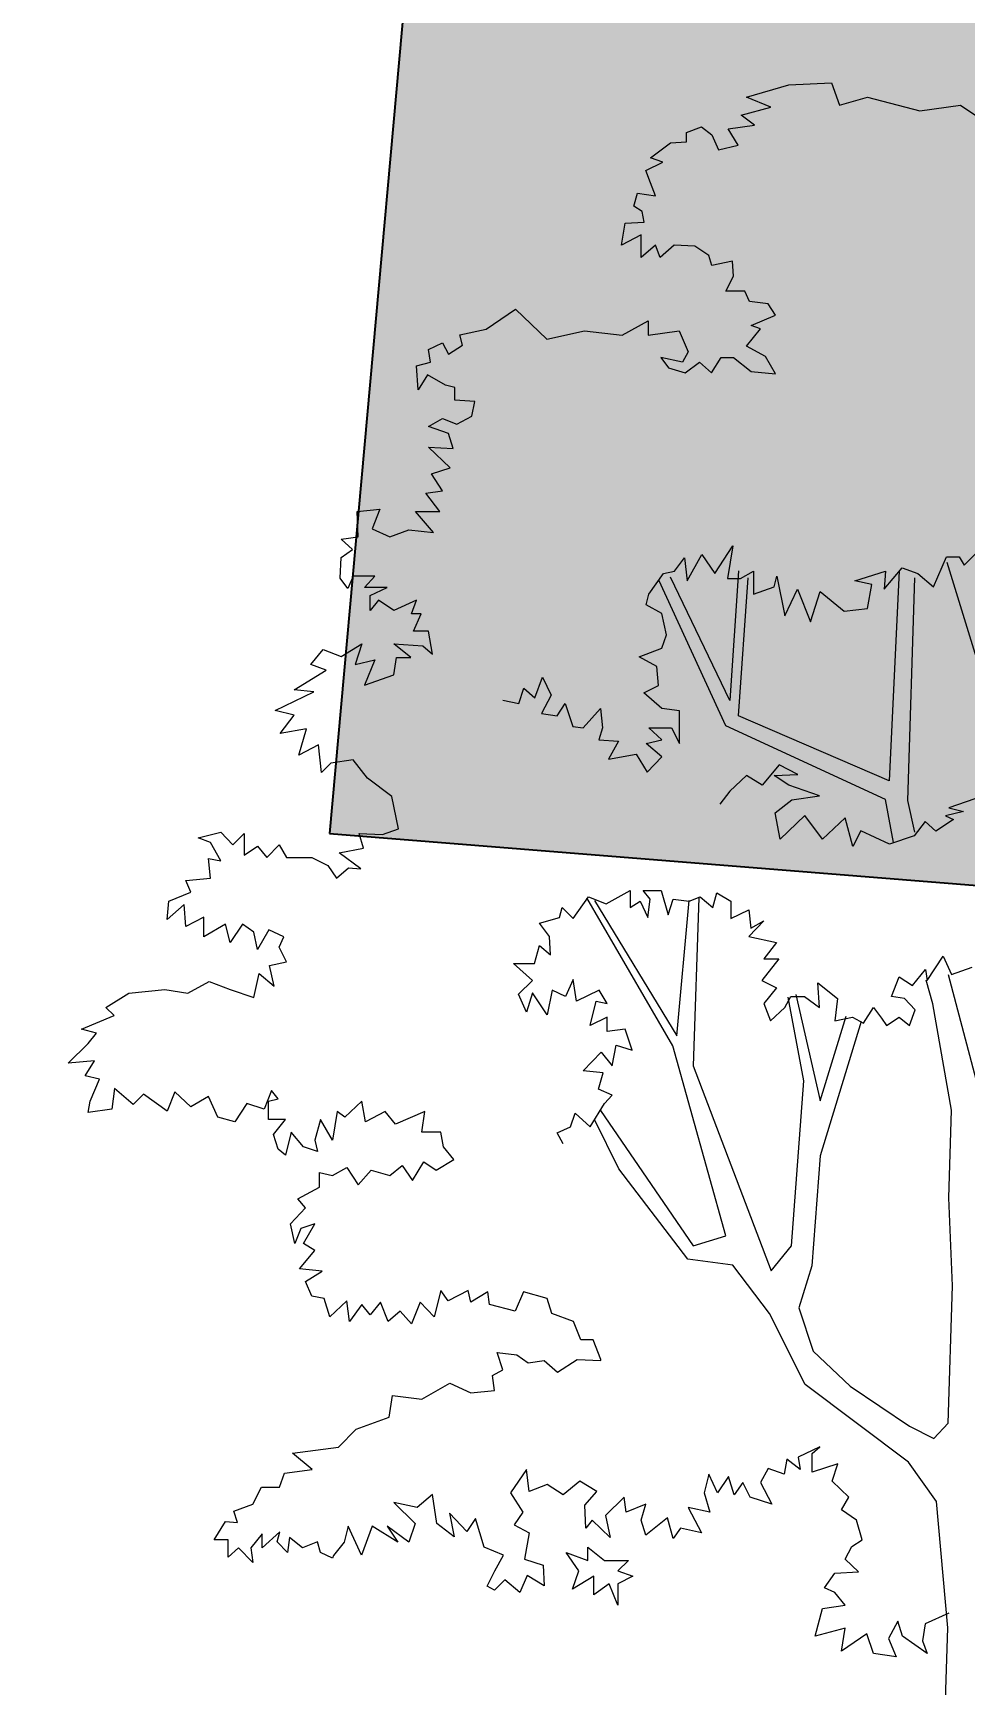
# Model space of a CAD drawing. Header units: metres. Extents: x 420822 to 421453, y 1458172 to 1458620.
# Drawn here: x 420912.123 to 420913.623, y 1458356.119 to 1458358.778 of the extents above; entities that cross this region are included whole.
import ezdxf

# ---------------------------------------------------------------- set-up
doc = ezdxf.new("R2010")
doc.units = ezdxf.units.M
doc.header["$MEASUREMENT"] = 0
doc.header["$PDMODE"] = 3
doc.header["$PDSIZE"] = 0.25
doc.layers.get('0').update_dxf_attribs({"linetype": 'CONTINUOUS'})
doc.layers.get('Defpoints').update_dxf_attribs({"linetype": 'CONTINUOUS'})
for name, color, linetype in [('BUILDING', 230, 'CONTINUOUS'), ('DIM', 8, 'CONTINUOUS'), ('TREE', 3, 'CONTINUOUS')]:
    doc.layers.add(name, color=color, linetype=linetype)
doc.styles.add('ROMANTICITALIC', font='romantic.ttf')
doc.dimstyles.new('ROCKFORT', dxfattribs={"dimtxt": 0.75, "dimasz": 1, "dimexe": 0.3, "dimexo": 0.375, "dimgap": 0.1, "dimtad": 0, "dimdec": 3, "dimzin": 0, "dimdsep": 46, "dimtxsty": 'ROMANTICITALIC', "dimcen": 0.09, "dimclrd": 8, "dimclre": 8, "dimclrt": 5, "dimadec": 0, "dimazin": 0, "dimtfac": 1, "dimtdec": 3, "dimtofl": 0, "dimtmove": 1, "dimatfit": 2, "dimfxl": 1, "dimtolj": 1, "dimtzin": 0, "dimarcsym": 0})

# ---------------------------------------------------------------- blocks, each defined once
blk = doc.blocks.new('nt1')
at = {"lineweight": 9}
for p, q in [((-0.4183, 4.6353), (-0.3274, 4.6616)), ((-0.3274, 4.6616), (-0.2358, 4.6657)), ((-0.2358, 4.6657), (-0.2183, 4.618)), ((-0.4291, 4.5966), (-0.3658, 4.6139)), ((-0.3658, 4.6139), (-0.4183, 4.6353)), ((-0.2183, 4.618), (-0.1583, 4.6353)), ((-0.1583, 4.6353), (-0.0458, 4.6057)), ((-0.0458, 4.6057), (0.0417, 4.618)), ((0.0417, 4.618), (0.1051, 4.5752)), ((-0.4574, 4.567), (-0.4008, 4.5752)), ((-0.4008, 4.5752), (-0.4291, 4.5966)), ((-0.5813, 4.5374), (-0.5469, 4.5397)), ((-0.5469, 4.5595), (-0.5146, 4.5719)), ((-0.5469, 4.5397), (-0.5469, 4.5595)), ((-0.5146, 4.5719), (-0.4925, 4.5546)), ((-0.4925, 4.5546), (-0.4784, 4.5224)), ((-0.4359, 4.5322), (-0.4574, 4.567)), ((-0.6237, 4.5051), (-0.5813, 4.5374)), ((-0.5976, 4.4954), (-0.6237, 4.5051)), ((-0.4784, 4.5224), (-0.4359, 4.5322)), ((-0.6338, 4.4781), (-0.5976, 4.4954)), ((-0.6237, 4.4511), (-0.6338, 4.4781)), ((-0.6136, 4.4237), (-0.6237, 4.4511)), ((-0.66, 4.4016), (-0.652, 4.4289)), ((-0.6418, 4.3895), (-0.66, 4.4016)), ((-0.652, 4.4289), (-0.6136, 4.4237)), ((-0.6864, 4.3179), (-0.6784, 4.3648)), ((-0.6784, 4.3648), (-0.6378, 4.367)), ((-0.6378, 4.367), (-0.6418, 4.3895)), ((-0.644, 4.34), (-0.6864, 4.3179)), ((-0.644, 4.2908), (-0.644, 4.34)), ((-0.6136, 4.3179), (-0.644, 4.2908)), ((-0.6034, 4.2908), (-0.6136, 4.3179)), ((-0.5733, 4.3179), (-0.6034, 4.2908)), ((-0.5288, 4.3152), (-0.5733, 4.3179)), ((-0.4986, 4.2957), (-0.5288, 4.3152)), ((-0.4925, 4.2736), (-0.4986, 4.2957)), ((-0.4482, 4.2833), (-0.4925, 4.2736)), ((-0.4461, 4.2514), (-0.4482, 4.2833)), ((-0.4624, 4.2192), (-0.4461, 4.2514)), ((-0.4218, 4.2192), (-0.4624, 4.2192)), ((-0.4117, 4.197), (-0.4218, 4.2192)), ((-0.3714, 4.1918), (-0.4117, 4.197)), ((-0.3554, 4.1674), (-0.3714, 4.1918)), ((-0.9768, 4.1376), (-0.9141, 4.1804)), ((-0.9141, 4.1804), (-0.8468, 4.1162)), ((-0.6851, 4.1245), (-0.6292, 4.1549)), ((-0.6292, 4.1549), (-0.6292, 4.1245)), ((-0.4079, 4.1449), (-0.3554, 4.1674)), ((-1.0337, 4.1254), (-0.9768, 4.1376)), ((-1.0278, 4.1032), (-1.0337, 4.1254)), ((-0.8468, 4.1162), (-0.7659, 4.1335)), ((-0.7659, 4.1335), (-0.6851, 4.1245)), ((-0.6292, 4.1245), (-0.5625, 4.1335)), ((-0.5625, 4.1335), (-0.5432, 4.0886)), ((-0.4178, 4.1006), (-0.3877, 4.1377)), ((-0.3877, 4.1377), (-0.4079, 4.1449)), ((-1.1003, 4.0934), (-1.0702, 4.1081)), ((-1.0963, 4.0664), (-1.1003, 4.0934)), ((-1.0702, 4.1081), (-1.0579, 4.0837)), ((-1.0579, 4.0837), (-1.0278, 4.1032)), ((-0.5432, 4.0886), (-0.5552, 4.0664)), ((-0.3775, 4.0785), (-0.4178, 4.1006)), ((-0.3554, 4.0417), (-0.3775, 4.0785)), ((-1.1267, 4.0589), (-1.0963, 4.0664)), ((-1.1225, 4.0071), (-1.1267, 4.0589)), ((-0.5552, 4.0664), (-0.6016, 4.0762)), ((-0.6016, 4.0762), (-0.5856, 4.054)), ((-0.5856, 4.054), (-0.5493, 4.0439)), ((-0.5493, 4.0439), (-0.5189, 4.0664)), ((-0.5189, 4.0664), (-0.4928, 4.0439)), ((-0.4928, 4.0439), (-0.4725, 4.0762)), ((-0.4725, 4.0762), (-0.4461, 4.0762)), ((-0.4461, 4.0762), (-0.4079, 4.0465)), ((-0.4079, 4.0465), (-0.3554, 4.0417)), ((-1.1025, 4.0391), (-1.1225, 4.0071)), ((-1.0641, 4.0169), (-1.1025, 4.0391)), ((-1.0438, 4.012), (-1.0641, 4.0169)), ((-1.0438, 3.985), (-1.0438, 4.012)), ((-1.0014, 3.9824), (-1.0438, 3.985)), ((-1.0075, 3.9505), (-1.0014, 3.9824)), ((-1.1003, 3.9283), (-1.0702, 3.9456)), ((-1.0702, 3.9456), (-1.0398, 3.9332)), ((-1.0398, 3.9332), (-1.0075, 3.9505)), ((-1.0579, 3.9133), (-1.1003, 3.9283)), ((-1.0478, 3.8814), (-1.0579, 3.9133)), ((-1.0539, 3.8394), (-1.1003, 3.884)), ((-1.1003, 3.884), (-1.0478, 3.8814)), ((-1.0942, 3.827), (-1.0539, 3.8394)), ((-1.0702, 3.7902), (-1.0942, 3.827)), ((-1.1065, 3.7853), (-1.0702, 3.7902)), ((-1.0761, 3.7459), (-1.1065, 3.7853)), ((-1.2537, 3.7459), (-1.2054, 3.7508)), ((-1.2518, 3.6915), (-1.2537, 3.7459)), ((-1.2054, 3.7508), (-1.2214, 3.7088)), ((-1.0902, 3.7013), (-1.1286, 3.7459)), ((-1.1286, 3.7459), (-1.0761, 3.7459)), ((-1.2881, 3.6867), (-1.2518, 3.6915)), ((-1.2214, 3.7088), (-1.1833, 3.6915)), ((-1.1833, 3.6915), (-1.1427, 3.7065)), ((-1.1427, 3.7065), (-1.0902, 3.7013)), ((-1.2638, 3.6645), (-1.2881, 3.6867)), ((-1.2881, 3.6472), (-1.2638, 3.6645)), ((-0.5453, 3.5972), (-0.5136, 3.6539)), ((-0.5136, 3.6539), (-0.486, 3.6128)), ((-0.486, 3.6128), (-0.4476, 3.672)), ((-0.4476, 3.672), (-0.4584, 3.6021)), ((0.0495, 3.6309), (0.0771, 3.6589)), ((-1.2902, 3.6026), (-1.2881, 3.6472)), ((-0.5958, 3.6128), (-0.5722, 3.6177)), ((-0.5722, 3.6177), (-0.5514, 3.6465)), ((-0.5514, 3.6465), (-0.5453, 3.5972)), ((-0.4353, 3.6187), (-0.4536, 3.3403)), ((-0.4308, 3.6021), (-0.4032, 3.6177)), ((-0.4032, 3.6177), (-0.4032, 3.5684)), ((-0.1856, 3.5972), (-0.1196, 3.6177)), ((-0.1223, 3.5791), (-0.0839, 3.6251)), ((-0.1196, 3.6177), (-0.1223, 3.5791)), ((-0.0899, 3.6186), (-0.1116, 3.1682)), ((-0.0839, 3.6251), (-0.0502, 3.6128)), ((-0.0165, 3.584), (0.0111, 3.649)), ((0.0111, 3.649), (0.0387, 3.649)), ((0.1272, 3.2645), (0.0125, 3.6367)), ((0.0387, 3.649), (0.0495, 3.6309)), ((-1.274, 3.5805), (-1.2902, 3.6026)), ((-1.262, 3.6075), (-1.274, 3.5805)), ((-1.2156, 3.6075), (-1.262, 3.6075)), ((-1.2377, 3.5831), (-1.2156, 3.6075)), ((-1.1891, 3.5831), (-1.2377, 3.5831)), ((-1.2257, 3.5658), (-1.1891, 3.5831)), ((-0.6275, 3.5684), (-0.5958, 3.6128)), ((-0.4623, 3.286), (-0.6052, 3.5972)), ((-0.4536, 3.3403), (-0.581, 3.6054)), ((-0.4584, 3.6021), (-0.4308, 3.6021)), ((-0.4353, 3.3074), (-0.4146, 3.6038)), ((-0.4032, 3.5684), (-0.3587, 3.584)), ((-0.3587, 3.584), (-0.3526, 3.6071)), ((-0.3526, 3.6071), (-0.3358, 3.5223)), ((-0.1492, 3.589), (-0.1856, 3.5972)), ((-0.158, 3.538), (-0.1492, 3.589)), ((-0.0714, 3.126), (-0.0569, 3.6038)), ((-0.0502, 3.6128), (-0.0165, 3.584)), ((-1.2257, 3.5336), (-1.2257, 3.5658)), ((-1.2076, 3.5557), (-1.2257, 3.5336)), ((-1.175, 3.5336), (-1.2076, 3.5557)), ((-1.1267, 3.5557), (-1.175, 3.5336)), ((-1.1369, 3.5261), (-1.1267, 3.5557)), ((-0.6335, 3.5454), (-0.6275, 3.5684)), ((-0.5999, 3.5273), (-0.6335, 3.5454)), ((-0.3358, 3.5223), (-0.3082, 3.5791)), ((-0.3082, 3.5791), (-0.2806, 3.5092)), ((-0.2806, 3.5092), (-0.2597, 3.5741)), ((-0.2597, 3.5741), (-0.2085, 3.5322)), ((-1.1166, 3.5261), (-1.1369, 3.5261)), ((-1.1329, 3.4893), (-1.1166, 3.5261)), ((-0.5898, 3.4812), (-0.5999, 3.5273)), ((-0.2085, 3.5322), (-0.158, 3.538)), ((-1.1003, 3.4893), (-1.1329, 3.4893)), ((-1.0923, 3.4401), (-1.1003, 3.4893)), ((-0.5999, 3.4524), (-0.5898, 3.4812)), ((-1.3529, 3.4176), (-1.3265, 3.4499)), ((-1.3265, 3.4499), (-1.2881, 3.4349)), ((-1.2881, 3.4349), (-1.2438, 3.4622)), ((-1.2438, 3.4622), (-1.258, 3.4176)), ((-1.1387, 3.4326), (-1.175, 3.4622)), ((-1.175, 3.4622), (-1.1126, 3.4574)), ((-1.1126, 3.4574), (-1.0923, 3.4401)), ((-0.6484, 3.4343), (-0.5999, 3.4524)), ((-1.3892, 3.3636), (-1.3206, 3.4056)), ((-1.3206, 3.4056), (-1.3529, 3.4176)), ((-1.258, 3.4176), (-1.2156, 3.4277)), ((-1.2156, 3.4277), (-1.2377, 3.3733)), ((-1.175, 3.3955), (-1.1691, 3.4326)), ((-1.1691, 3.4326), (-1.1387, 3.4326)), ((-0.6106, 3.4137), (-0.6484, 3.4343)), ((-0.6066, 3.3726), (-0.6106, 3.4137)), ((-1.2377, 3.3733), (-1.175, 3.3955)), ((-0.8727, 3.3463), (-0.8558, 3.3907)), ((-0.8558, 3.3907), (-0.837, 3.3521)), ((-0.6383, 3.357), (-0.6066, 3.3726)), ((-1.4295, 3.3193), (-1.3468, 3.3587)), ((-1.3468, 3.3587), (-1.3892, 3.3636)), ((-0.9407, 3.3414), (-0.907, 3.334)), ((-0.907, 3.334), (-0.8963, 3.3669)), ((-0.8963, 3.3669), (-0.8727, 3.3463)), ((-0.837, 3.3521), (-0.8579, 3.3126)), ((-0.8242, 3.3076), (-0.8073, 3.334)), ((-0.8073, 3.334), (-0.7905, 3.2846)), ((-0.5999, 3.3233), (-0.6383, 3.357)), ((-1.3892, 3.3092), (-1.4295, 3.3193)), ((-1.4193, 3.2698), (-1.3892, 3.3092)), ((-0.8579, 3.3126), (-0.8242, 3.3076)), ((-0.7689, 3.2821), (-0.7312, 3.3233)), ((-0.7312, 3.3233), (-0.7272, 3.2821)), ((-0.5621, 3.3183), (-0.5999, 3.3233)), ((-0.5621, 3.2484), (-0.5621, 3.3183)), ((-0.1116, 3.1682), (-0.4353, 3.3074)), ((-1.3628, 3.2799), (-1.4193, 3.2698)), ((-1.379, 3.2232), (-1.3628, 3.2799)), ((-0.7905, 3.2846), (-0.7689, 3.2821)), ((-0.7272, 3.2821), (-0.7353, 3.2558)), ((-0.5999, 3.2558), (-0.6275, 3.2821)), ((-0.6275, 3.2821), (-0.579, 3.2821)), ((-0.579, 3.2821), (-0.5621, 3.2484)), ((-0.1197, 3.1276), (-0.4623, 3.286)), ((-1.3366, 3.2453), (-1.379, 3.2232)), ((-1.3305, 3.1861), (-1.3366, 3.2453)), ((-0.7353, 3.2558), (-0.6928, 3.2533)), ((-0.6928, 3.2533), (-0.7144, 3.2147)), ((-0.6335, 3.2484), (-0.5999, 3.2558)), ((-0.5999, 3.2196), (-0.6335, 3.2484)), ((-1.3105, 3.2059), (-1.3305, 3.1861)), ((-1.262, 3.2131), (-1.3105, 3.2059)), ((-1.2316, 3.1737), (-1.262, 3.2131)), ((-0.7144, 3.2147), (-0.6551, 3.2254)), ((-0.6551, 3.2254), (-0.6315, 3.1867)), ((-0.6315, 3.1867), (-0.5999, 3.2196)), ((-0.3479, 3.2023), (-0.3843, 3.1587)), ((-0.3075, 3.1818), (-0.3479, 3.2023)), ((-1.1793, 3.1343), (-1.2316, 3.1737)), ((-0.418, 3.1793), (-0.4537, 3.1456)), ((-0.3843, 3.1587), (-0.418, 3.1793)), ((-0.3587, 3.1793), (-0.3075, 3.1818)), ((-0.327, 3.1587), (-0.3587, 3.1793)), ((-0.261, 3.1357), (-0.327, 3.1587)), ((-1.1651, 3.0652), (-1.1793, 3.1343)), ((-0.4537, 3.1456), (-0.4752, 3.1176)), ((-0.3567, 3.0995), (-0.3203, 3.1275)), ((-0.3203, 3.1275), (-0.261, 3.1357)), ((-0.1027, 3.036), (-0.1197, 3.1276)), ((-0.0569, 3.0576), (-0.0714, 3.126)), ((0.0724, 3.1291), (0.0165, 3.1102)), ((-0.3459, 3.0428), (-0.3567, 3.0995)), ((-0.2927, 3.0938), (-0.3459, 3.0428)), ((-0.255, 3.0428), (-0.2927, 3.0938)), ((-0.2065, 3.0888), (-0.255, 3.0428)), ((-0.1896, 3.0271), (-0.2065, 3.0888)), ((0.0266, 3.0847), (-0.0118, 3.06)), ((0.0482, 3.102), (0.0091, 3.0929)), ((0.0091, 3.0929), (0.0266, 3.0847)), ((0.0165, 3.1102), (0.0482, 3.102)), ((-1.5951, 3.0454), (-1.5465, 3.0577)), ((-1.5465, 3.0577), (-1.5204, 3.0307)), ((-1.5204, 3.0307), (-1.4961, 3.0551)), ((-1.4961, 3.0551), (-1.4961, 3.0082)), ((-1.2398, 3.0232), (-1.2497, 3.0551)), ((-1.2497, 3.0551), (-1.1993, 3.0528)), ((-1.1993, 3.0528), (-1.1651, 3.0652)), ((-0.1728, 3.0609), (-0.1896, 3.0271)), ((-0.1108, 3.0321), (-0.1728, 3.0609)), ((-0.0583, 3.0502), (-0.1108, 3.0321)), ((-0.0347, 3.0806), (-0.0583, 3.0502)), ((-0.0118, 3.06), (-0.0347, 3.0806)), ((-1.5687, 3.0356), (-1.5951, 3.0454)), ((-1.5465, 2.9962), (-1.5687, 3.0356)), ((-1.4961, 3.0082), (-1.4679, 3.0281)), ((-1.4679, 3.0281), (-1.4476, 3.0033)), ((-1.4476, 3.0033), (-1.4215, 3.0307)), ((-1.4215, 3.0307), (-1.4052, 3.0033)), ((-1.2921, 3.0134), (-1.2398, 3.0232)), ((-1.2457, 2.9789), (-1.2921, 3.0134)), ((-1.5687, 2.959), (-1.573, 3.0011)), ((-1.573, 3.0011), (-1.5465, 2.9962)), ((-1.4052, 3.0033), (-1.3508, 3.0033)), ((-1.3508, 3.0033), (-1.3164, 2.9861)), ((-1.3164, 2.9861), (-1.2982, 2.959)), ((-1.2982, 2.959), (-1.2721, 2.9812)), ((-1.2721, 2.9812), (-1.2457, 2.9789)), ((-1.6212, 2.9542), (-1.5687, 2.959)), ((-1.6111, 2.9294), (-1.6212, 2.9542)), ((-1.6618, 2.8705), (-1.6578, 2.9099)), ((-1.6578, 2.9099), (-1.6111, 2.9294)), ((-0.7898, 2.8725), (-0.7575, 2.9194)), ((-0.5763, 2.599), (-0.7608, 2.9169)), ((-0.7575, 2.9194), (-0.7191, 2.9037)), ((-0.7446, 2.9111), (-0.5675, 2.6204)), ((-0.7191, 2.9037), (-0.6679, 2.9325)), ((-0.6679, 2.9325), (-0.6679, 2.8963)), ((-0.6679, 2.8963), (-0.6463, 2.9095)), ((-0.6463, 2.9095), (-0.6295, 2.8749)), ((-0.6248, 2.9144), (-0.6396, 2.9325)), ((-0.6396, 2.9325), (-0.6012, 2.9325)), ((-0.6295, 2.8749), (-0.6248, 2.9144)), ((-0.6012, 2.9325), (-0.5864, 2.8807)), ((-0.5864, 2.8807), (-0.5756, 2.9144)), ((-0.5756, 2.9144), (-0.5413, 2.9095)), ((-0.5675, 2.6204), (-0.5412, 2.9111)), ((-0.5413, 2.9095), (-0.5177, 2.9194)), ((-0.5203, 2.9169), (-0.5325, 2.5562)), ((-0.5177, 2.9194), (-0.4901, 2.8963)), ((-0.4901, 2.8963), (-0.4813, 2.9276)), ((-0.4813, 2.9276), (-0.4517, 2.9095)), ((-0.4517, 2.9095), (-0.4517, 2.8725)), ((-1.6252, 2.9024), (-1.6618, 2.8705)), ((-1.6212, 2.8555), (-1.6252, 2.9024)), ((-1.5828, 2.8753), (-1.6212, 2.8555)), ((-1.5828, 2.8333), (-1.5828, 2.8753)), ((-0.8626, 2.8626), (-0.8195, 2.8749)), ((-0.8195, 2.8749), (-0.8134, 2.8963)), ((-0.8134, 2.8963), (-0.7898, 2.8725)), ((-0.4517, 2.8725), (-0.4133, 2.8914)), ((-0.4133, 2.8914), (-0.4086, 2.8519)), ((-1.5364, 2.8604), (-1.5828, 2.8333)), ((-1.5265, 2.821), (-1.5364, 2.8604)), ((-1.5001, 2.8604), (-1.5265, 2.821)), ((-1.4759, 2.8431), (-1.5001, 2.8604)), ((-1.4679, 2.8063), (-1.4759, 2.8431)), ((-1.4436, 2.848), (-1.4679, 2.8063)), ((-1.4113, 2.8333), (-1.4436, 2.848)), ((-0.841, 2.8338), (-0.8626, 2.8626)), ((-0.3809, 2.8675), (-0.4133, 2.8338)), ((-0.4086, 2.8519), (-0.3809, 2.8675)), ((-1.4215, 2.8112), (-1.4113, 2.8333)), ((-1.4052, 2.7793), (-1.4215, 2.8112)), ((-0.8734, 2.7762), (-0.8626, 2.8149)), ((-0.8626, 2.8149), (-0.839, 2.7943)), ((-0.839, 2.7943), (-0.841, 2.8338)), ((-0.4133, 2.8338), (-0.3533, 2.8207)), ((-0.3533, 2.8207), (-0.3809, 2.7861)), ((-1.4417, 2.7718), (-1.4052, 2.7793)), ((-1.4316, 2.7275), (-1.4417, 2.7718)), ((-0.8774, 2.7392), (-0.9185, 2.7762)), ((-0.9185, 2.7762), (-0.8734, 2.7762)), ((-0.3486, 2.7861), (-0.385, 2.7392)), ((-0.3809, 2.7861), (-0.3486, 2.7861)), ((-0.03, 2.7392), (0.0044, 2.7919)), ((0.0044, 2.7919), (0.0219, 2.7524)), ((0.0219, 2.7524), (0.0664, 2.768)), ((-1.6174, 2.7121), (-1.5716, 2.7376)), ((-1.5716, 2.7376), (-1.5265, 2.7203)), ((-1.4759, 2.7027), (-1.4639, 2.7545)), ((-1.4639, 2.7545), (-1.4316, 2.7275)), ((-0.9077, 2.7104), (-0.8774, 2.7392)), ((-0.7898, 2.7417), (-0.8067, 2.7055)), ((-0.7831, 2.6948), (-0.7898, 2.7417)), ((-0.385, 2.7392), (-0.3533, 2.7236)), ((-0.261, 2.6816), (-0.2651, 2.7343)), ((-0.2651, 2.7343), (-0.2226, 2.7006)), ((-0.1068, 2.7055), (-0.0899, 2.7474)), ((-0.0899, 2.7474), (-0.0616, 2.7285)), ((-0.0616, 2.7285), (-0.034, 2.7631)), ((-0.034, 2.7631), (-0.03, 2.7392)), ((-0.0183, 2.6894), (-0.032, 2.74)), ((0.0818, 2.5025), (0.0157, 2.7514)), ((-1.7932, 2.6816), (-1.744, 2.7121)), ((-1.744, 2.7121), (-1.6666, 2.7203)), ((-1.6666, 2.7203), (-1.6174, 2.7121)), ((-1.5265, 2.7203), (-1.4759, 2.7027)), ((-0.8902, 2.6718), (-0.9077, 2.7104)), ((-0.8774, 2.7129), (-0.8902, 2.6718)), ((-0.8457, 2.666), (-0.8774, 2.7129)), ((-0.835, 2.7187), (-0.8457, 2.666)), ((-0.8067, 2.7055), (-0.835, 2.7187)), ((-0.7339, 2.7187), (-0.7831, 2.6948)), ((-0.7534, 2.643), (-0.7406, 2.6948)), ((-0.7406, 2.6948), (-0.7171, 2.6899)), ((-0.7171, 2.6899), (-0.7339, 2.7187)), ((-0.3533, 2.7236), (-0.3809, 2.6899)), ((-0.3358, 2.6816), (-0.323, 2.7055)), ((-0.295, 2.5241), (-0.3283, 2.7039)), ((-0.323, 2.7055), (-0.2934, 2.7055)), ((-0.3122, 2.7096), (-0.26, 2.4812)), ((-0.2934, 2.7055), (-0.261, 2.6816)), ((-0.2226, 2.7006), (-0.2287, 2.6528)), ((-0.0791, 2.7006), (-0.1068, 2.7055)), ((-0.0556, 2.6767), (-0.0791, 2.7006)), ((-1.8458, 2.6348), (-1.7757, 2.6644)), ((-1.7757, 2.6644), (-1.7932, 2.6816)), ((-0.7171, 2.6611), (-0.7534, 2.643)), ((-0.7171, 2.6298), (-0.7171, 2.6611)), ((-0.3809, 2.6899), (-0.3661, 2.6528)), ((-0.3661, 2.6528), (-0.3358, 2.6816)), ((-0.26, 2.4812), (-0.2037, 2.6627)), ((-0.2287, 2.6528), (-0.1903, 2.6611)), ((-0.1903, 2.6611), (-0.1667, 2.6479)), ((-0.1667, 2.6479), (-0.1452, 2.6816)), ((-0.1452, 2.6816), (-0.1283, 2.6586)), ((-0.1175, 2.643), (-0.0899, 2.6611)), ((-0.0899, 2.6611), (-0.0684, 2.643)), ((-0.0684, 2.643), (-0.0556, 2.6767)), ((0.0224, 2.461), (-0.0183, 2.6894)), ((-1.813, 2.6262), (-1.8458, 2.6348)), ((-1.8314, 2.604), (-1.813, 2.6262)), ((-0.6787, 2.6348), (-0.7171, 2.6298)), ((-0.6632, 2.5903), (-0.6787, 2.6348)), ((-0.1721, 2.6512), (-0.26, 2.3635)), ((-0.1283, 2.6586), (-0.1175, 2.643)), ((-1.8738, 2.5623), (-1.8314, 2.604)), ((-0.7063, 2.5566), (-0.6975, 2.601)), ((-0.6975, 2.601), (-0.6632, 2.5903)), ((-0.4623, 2.1913), (-0.5763, 2.599)), ((-1.8173, 2.5672), (-1.8738, 2.5623)), ((-1.8373, 2.535), (-1.8173, 2.5672)), ((-0.7683, 2.5459), (-0.7299, 2.5854)), ((-0.7299, 2.5854), (-0.7063, 2.5566)), ((-0.5325, 2.5562), (-0.3652, 2.1164)), ((-1.8071, 2.5278), (-1.8373, 2.535)), ((-1.8271, 2.4809), (-1.8071, 2.5278)), ((-0.7258, 2.541), (-0.7683, 2.5459)), ((-0.7359, 2.5064), (-0.7258, 2.541)), ((-0.3214, 2.1699), (-0.295, 2.5241)), ((-1.7749, 2.508), (-1.7807, 2.4637)), ((-1.7343, 2.4734), (-1.7749, 2.508)), ((-1.7122, 2.4956), (-1.7343, 2.4734)), ((-1.6618, 2.4588), (-1.7122, 2.4956)), ((-1.6455, 2.5005), (-1.6618, 2.4588)), ((-1.6111, 2.4685), (-1.6455, 2.5005)), ((-1.573, 2.4907), (-1.6111, 2.4685)), ((-1.5527, 2.4464), (-1.573, 2.4907)), ((-1.4377, 2.5031), (-1.4537, 2.4637)), ((-1.4439, 2.4809), (-1.4236, 2.4858)), ((-1.4236, 2.4858), (-1.4377, 2.5031)), ((-0.7063, 2.4933), (-0.7359, 2.5064)), ((-0.7231, 2.4752), (-0.7063, 2.4933)), ((-1.8314, 2.4562), (-1.8271, 2.4809)), ((-1.7807, 2.4637), (-1.8314, 2.4562)), ((-1.5164, 2.4363), (-1.5527, 2.4464)), ((-1.4903, 2.4757), (-1.5164, 2.4363)), ((-1.4537, 2.4637), (-1.4903, 2.4757)), ((-1.4439, 2.4412), (-1.4439, 2.4809)), ((-1.2964, 2.4585), (-1.3065, 2.3969)), ((-1.2801, 2.4464), (-1.2964, 2.4585)), ((-1.2438, 2.4809), (-1.2801, 2.4464)), ((-1.2358, 2.4363), (-1.2438, 2.4809)), ((-1.1934, 2.4585), (-1.2358, 2.4363)), ((-1.1713, 2.4314), (-1.1934, 2.4585)), ((-1.1086, 2.4585), (-1.1713, 2.4314)), ((-1.1147, 2.4142), (-1.1086, 2.4585)), ((-0.7959, 2.4258), (-0.7858, 2.4546)), ((-0.7858, 2.4546), (-0.7534, 2.4258)), ((-0.7534, 2.4258), (-0.7231, 2.4752)), ((-0.7312, 2.4604), (-0.5325, 2.1699)), ((0.0161, 2.2728), (0.0224, 2.461)), ((-1.4073, 2.4412), (-1.4439, 2.4412)), ((-1.4337, 2.4093), (-1.4073, 2.4412)), ((-1.3953, 2.4142), (-1.4073, 2.365)), ((-1.3692, 2.3822), (-1.3953, 2.4142)), ((-1.3326, 2.4412), (-1.3449, 2.3969)), ((-1.3065, 2.3969), (-1.3326, 2.4412)), ((-1.0742, 2.4142), (-1.1147, 2.4142)), ((-1.0683, 2.3822), (-1.0742, 2.4142)), ((-0.8242, 2.4127), (-0.7959, 2.4258)), ((-0.8114, 2.3888), (-0.8242, 2.4127)), ((-0.7472, 2.4189), (-0.7472, 2.4189)), ((-0.692, 2.335), (-0.7446, 2.4414)), ((-1.4236, 2.3774), (-1.4337, 2.4093)), ((-1.4073, 2.365), (-1.4236, 2.3774)), ((-1.3388, 2.3725), (-1.3692, 2.3822)), ((-1.3449, 2.3969), (-1.3388, 2.3725)), ((-1.0459, 2.3552), (-1.0683, 2.3822)), ((-1.1833, 2.3207), (-1.1571, 2.3428)), ((-1.1571, 2.3428), (-1.1347, 2.3106)), ((-1.1347, 2.3106), (-1.1107, 2.35)), ((-1.1107, 2.35), (-1.0843, 2.3327)), ((-1.0843, 2.3327), (-1.0459, 2.3552)), ((-0.26, 2.3635), (-0.2775, 2.1271)), ((-1.3348, 2.2959), (-1.3348, 2.3278)), ((-1.3348, 2.3278), (-1.3065, 2.3207)), ((-1.3065, 2.3207), (-1.2761, 2.3379)), ((-1.2761, 2.3379), (-1.2518, 2.3008)), ((-1.2518, 2.3008), (-1.2236, 2.3327)), ((-1.2236, 2.3327), (-1.1833, 2.3207)), ((-0.5438, 2.1416), (-0.692, 2.335)), ((-1.3812, 2.2712), (-1.3348, 2.2959)), ((-1.3649, 2.2516), (-1.3812, 2.2712)), ((0.0244, 2.0841), (0.0161, 2.2728)), ((-1.3972, 2.2171), (-1.3649, 2.2516)), ((-1.3873, 2.1751), (-1.3972, 2.2171)), ((-1.375, 2.207), (-1.3873, 2.1751)), ((-1.3449, 2.2171), (-1.375, 2.207)), ((-1.3692, 2.1751), (-1.3449, 2.2171)), ((-1.3449, 2.1604), (-1.3692, 2.1751)), ((-0.5325, 2.1699), (-0.4623, 2.1913)), ((-0.3652, 2.1164), (-0.3214, 2.1699)), ((-1.3772, 2.121), (-1.3449, 2.1604)), ((-0.4476, 2.1287), (-0.5438, 2.1416)), ((-0.3689, 2.0247), (-0.4476, 2.1287)), ((-1.3286, 2.1158), (-1.3772, 2.121)), ((-1.3649, 2.0937), (-1.3286, 2.1158)), ((-1.3508, 2.0618), (-1.3649, 2.0937)), ((-0.2775, 2.1271), (-0.3057, 2.0371)), ((-1.3246, 2.0569), (-1.3508, 2.0618)), ((-1.3126, 2.0175), (-1.3246, 2.0569)), ((-1.0742, 2.0741), (-1.0883, 2.0175)), ((-1.0582, 2.052), (-1.0742, 2.0741)), ((-1.0158, 2.0741), (-1.0582, 2.052)), ((-1.0096, 2.0494), (-1.0158, 2.0741)), ((-0.9734, 2.0715), (-1.0096, 2.0494)), ((-0.9694, 2.0445), (-0.9734, 2.0715)), ((-0.9734, 2.0715), (-0.9734, 2.0715)), ((-0.8966, 2.0715), (-0.9147, 2.0298)), ((-0.8462, 2.0569), (-0.8966, 2.0715)), ((-0.836, 2.0246), (-0.8462, 2.0569)), ((0.0146, 1.7897), (0.0244, 2.0841)), ((-1.2761, 2.052), (-1.3126, 2.0175)), ((-1.2702, 2.0074), (-1.2761, 2.052)), ((-1.2438, 2.0445), (-1.2702, 2.0074)), ((-1.2257, 2.0223), (-1.2438, 2.0445)), ((-1.2036, 2.0494), (-1.2257, 2.0223)), ((-1.1873, 2.0074), (-1.2036, 2.0494)), ((-1.1611, 2.0298), (-1.1873, 2.0074)), ((-1.1369, 2.0025), (-1.1611, 2.0298)), ((-1.1187, 2.0494), (-1.1369, 2.0025)), ((-1.0883, 2.0175), (-1.1187, 2.0494)), ((-0.9147, 2.0298), (-0.9694, 2.0445)), ((-0.7896, 2.0074), (-0.836, 2.0246)), ((-0.2919, 1.8723), (-0.3689, 2.0247)), ((-0.3057, 2.0371), (-0.275, 1.9442)), ((-0.7733, 1.968), (-0.7896, 2.0074)), ((-0.7896, 2.0074), (-0.7896, 2.0074)), ((-0.7472, 1.968), (-0.7733, 1.968)), ((-0.7309, 1.9263), (-0.7472, 1.968)), ((-0.7472, 1.968), (-0.7472, 1.968)), ((-0.9411, 1.9041), (-0.9531, 1.9412)), ((-0.9531, 1.9412), (-0.9107, 1.936)), ((-0.9107, 1.936), (-0.8864, 1.9188)), ((-0.8864, 1.9188), (-0.8523, 1.9237)), ((-0.8523, 1.9237), (-0.824, 1.8989)), ((-0.824, 1.8989), (-0.7816, 1.9263)), ((-0.7816, 1.9263), (-0.7309, 1.9237)), ((-0.7309, 1.9237), (-0.7309, 1.9263)), ((-0.275, 1.9442), (-0.1954, 1.8691)), ((-0.9632, 1.8917), (-0.9411, 1.9041)), ((-0.9592, 1.8598), (-0.9632, 1.8917)), ((-1.1849, 1.8023), (-1.1782, 1.8492)), ((-1.1782, 1.8492), (-1.1149, 1.841)), ((-1.1149, 1.841), (-1.0549, 1.8755)), ((-1.0549, 1.8755), (-1.0096, 1.8549)), ((-1.0096, 1.8549), (-0.9592, 1.8598)), ((-0.0704, 1.7055), (-0.2919, 1.8723)), ((-0.1954, 1.8691), (-0.0678, 1.7828)), ((-1.2941, 1.7381), (-1.2557, 1.7768)), ((-1.2557, 1.7768), (-1.1849, 1.8023)), ((-0.0678, 1.7828), (-0.0155, 1.7569)), ((-0.0155, 1.7569), (0.0146, 1.7897)), ((-1.3924, 1.725), (-1.2941, 1.7381)), ((-0.2604, 1.739), (-0.3069, 1.7168)), ((-0.2767, 1.7243), (-0.2604, 1.739)), ((-1.3506, 1.6904), (-1.3924, 1.725)), ((-0.3311, 1.712), (-0.3373, 1.6797)), ((-0.3029, 1.6898), (-0.3311, 1.712)), ((-0.3069, 1.7168), (-0.3029, 1.6898)), ((-0.2767, 1.6846), (-0.2767, 1.7243)), ((-0.222, 1.7019), (-0.2767, 1.6846)), ((-0.2343, 1.6651), (-0.222, 1.7019)), ((-0.0103, 1.6214), (-0.0704, 1.7055)), ((-1.4207, 1.6518), (-1.4099, 1.6822)), ((-1.4099, 1.6822), (-1.3506, 1.6904)), ((-0.8904, 1.6898), (-0.9248, 1.6403)), ((-0.8843, 1.6429), (-0.8904, 1.6898)), ((-0.4989, 1.6797), (-0.5088, 1.6403)), ((-0.4805, 1.6403), (-0.4989, 1.6797)), ((-0.4565, 1.6748), (-0.4805, 1.6403)), ((-0.4442, 1.6354), (-0.4565, 1.6748)), ((-0.3717, 1.6921), (-0.3877, 1.6625)), ((-0.3373, 1.6797), (-0.3717, 1.6921)), ((-1.478, 1.6159), (-1.4591, 1.6518)), ((-1.4591, 1.6518), (-1.4207, 1.6518)), ((-1.0923, 1.6361), (-1.1246, 1.6082)), ((-1.0828, 1.5744), (-1.0923, 1.6361)), ((-0.9248, 1.6403), (-0.8984, 1.5986)), ((-0.8462, 1.6576), (-0.8843, 1.6429)), ((-0.8117, 1.6354), (-0.8462, 1.6576)), ((-0.7755, 1.6651), (-0.8117, 1.6354)), ((-0.7389, 1.6429), (-0.7755, 1.6651)), ((-0.7653, 1.6133), (-0.7389, 1.6429)), ((-0.5088, 1.6403), (-0.4968, 1.5986)), ((-0.4261, 1.6625), (-0.4442, 1.6354)), ((-0.4098, 1.6305), (-0.4261, 1.6625)), ((-0.3877, 1.6625), (-0.3634, 1.6159)), ((-0.198, 1.6305), (-0.2343, 1.6651)), ((-1.5185, 1.6009), (-1.478, 1.6159)), ((-1.5103, 1.5761), (-1.5185, 1.6009)), ((-1.1246, 1.6082), (-1.1751, 1.6189)), ((-1.1751, 1.6189), (-1.1293, 1.5744)), ((-1.0182, 1.5572), (-1.0552, 1.5966)), ((-1.0552, 1.5966), (-1.0458, 1.5456)), ((-0.8984, 1.5986), (-0.9168, 1.5713)), ((-0.7632, 1.5641), (-0.7653, 1.6133)), ((-0.6805, 1.6305), (-0.7208, 1.5911)), ((-0.6765, 1.5986), (-0.6805, 1.6305)), ((-0.6341, 1.6159), (-0.6765, 1.5986)), ((-0.6442, 1.5814), (-0.6341, 1.6159)), ((-0.4968, 1.5986), (-0.5432, 1.6084)), ((-0.5432, 1.6084), (-0.5149, 1.554)), ((-0.3634, 1.6159), (-0.4098, 1.6305)), ((-0.214, 1.6035), (-0.198, 1.6305)), ((-0.1818, 1.5814), (-0.214, 1.6035)), ((0.0144, 1.35), (-0.0103, 1.6214)), ((-1.5609, 1.5393), (-1.5367, 1.5787)), ((-1.5367, 1.5787), (-1.5103, 1.5761)), ((-1.2728, 1.5687), (-1.2816, 1.5341)), ((-1.2445, 1.5062), (-1.2728, 1.5687)), ((-1.2216, 1.5687), (-1.2445, 1.5062)), ((-1.1664, 1.5341), (-1.2216, 1.5687)), ((-1.1428, 1.5341), (-1.1893, 1.5687)), ((-1.1893, 1.5687), (-1.1664, 1.5341)), ((-1.1293, 1.5744), (-1.1428, 1.5341)), ((-1.0458, 1.5456), (-1.0828, 1.5744)), ((-1, 1.5851), (-1.0182, 1.5572)), ((-0.9811, 1.5234), (-1, 1.5851)), ((-0.9168, 1.5713), (-0.8843, 1.554)), ((-0.7491, 1.5814), (-0.7632, 1.5641)), ((-0.7107, 1.5442), (-0.7491, 1.5814)), ((-0.7208, 1.5911), (-0.7107, 1.5442)), ((-0.6341, 1.5491), (-0.6442, 1.5814)), ((-0.5877, 1.5862), (-0.6341, 1.5491)), ((-0.5754, 1.5419), (-0.5877, 1.5862)), ((-0.5594, 1.5641), (-0.5754, 1.5419)), ((-0.5149, 1.554), (-0.5594, 1.5641)), ((-0.1698, 1.5393), (-0.1818, 1.5814)), ((-1.5305, 1.5393), (-1.5609, 1.5393)), ((-1.5305, 1.5022), (-1.5305, 1.5393)), ((-1.4577, 1.5517), (-1.482, 1.5221)), ((-1.4196, 1.5566), (-1.4577, 1.5221)), ((-1.4577, 1.5221), (-1.4577, 1.5517)), ((-1.4255, 1.5345), (-1.4196, 1.5566)), ((-1.4033, 1.5123), (-1.4255, 1.5345)), ((-1.3993, 1.5442), (-1.4033, 1.5123)), ((-1.371, 1.5221), (-1.3993, 1.5442)), ((-1.3388, 1.5345), (-1.371, 1.5221)), ((-1.3326, 1.5123), (-1.3388, 1.5345)), ((-1.2816, 1.5341), (-1.3043, 1.5058)), ((-0.8843, 1.554), (-0.8944, 1.4973)), ((-0.206, 1.4973), (-0.1919, 1.5247)), ((-0.1919, 1.5247), (-0.1698, 1.5393)), ((-1.5084, 1.5221), (-1.5305, 1.5022)), ((-1.478, 1.4902), (-1.5084, 1.5221)), ((-1.482, 1.5221), (-1.478, 1.4902)), ((-1.3065, 1.4999), (-1.3326, 1.5123)), ((-1.3043, 1.5058), (-1.3065, 1.4999)), ((-0.9394, 1.5062), (-0.9811, 1.5234)), ((-0.9582, 1.4724), (-0.9394, 1.5062)), ((-0.8944, 1.4973), (-0.8542, 1.4849)), ((-0.7777, 1.4724), (-0.8053, 1.5119)), ((-0.8053, 1.5119), (-0.7588, 1.4946)), ((-0.7588, 1.5234), (-0.7225, 1.4946)), ((-0.7588, 1.4946), (-0.7588, 1.5234)), ((-0.7225, 1.4946), (-0.6713, 1.4946)), ((-0.6713, 1.4946), (-0.6942, 1.4724)), ((-0.1778, 1.4703), (-0.206, 1.4973)), ((-0.9744, 1.44), (-0.9582, 1.4724)), ((-0.8886, 1.4628), (-0.9046, 1.426)), ((-0.852, 1.4407), (-0.8886, 1.4628)), ((-0.8542, 1.4849), (-0.852, 1.4407)), ((-0.7918, 1.433), (-0.7777, 1.4724)), ((-0.7454, 1.4609), (-0.7918, 1.433)), ((-0.7454, 1.4214), (-0.7454, 1.4609)), ((-0.6942, 1.4724), (-0.6618, 1.4609)), ((-0.6618, 1.4609), (-0.6942, 1.4445)), ((-0.2503, 1.4358), (-0.2282, 1.4677)), ((-0.2282, 1.4677), (-0.1778, 1.4703)), ((-0.9592, 1.4309), (-0.9744, 1.44)), ((-0.9368, 1.453), (-0.9592, 1.4309)), ((-0.9046, 1.426), (-0.9368, 1.453)), ((-0.713, 1.4445), (-0.7454, 1.4214)), ((-0.6942, 1.3992), (-0.713, 1.4445)), ((-0.6942, 1.4445), (-0.6942, 1.3992)), ((-0.2282, 1.426), (-0.2503, 1.4358)), ((-0.206, 1.399), (-0.2282, 1.426)), ((-0.2706, 1.3322), (-0.2546, 1.3915)), ((-0.2546, 1.3915), (-0.206, 1.399)), ((-0.206, 1.3495), (-0.2706, 1.3322)), ((-0.214, 1.3003), (-0.206, 1.3495)), ((-0.0929, 1.3644), (-0.1132, 1.3273)), ((-0.0828, 1.3322), (-0.0929, 1.3644)), ((-0.0343, 1.3592), (-0.0404, 1.3224)), ((0.0161, 1.3817), (-0.0343, 1.3592)), ((0, 0.9157), (0.0144, 1.35)), ((-0.1596, 1.3371), (-0.214, 1.3003)), ((-0.1455, 1.2954), (-0.1596, 1.3371)), ((-0.1132, 1.3273), (-0.097, 1.2879)), ((-0.0303, 1.2954), (-0.0828, 1.3322)), ((-0.0404, 1.3224), (-0.0303, 1.2954)), ((-0.097, 1.2879), (-0.1455, 1.2954))]:
    blk.add_line(p, q, dxfattribs=at)
blk = doc.blocks.new('*D72')
at = {"layer": 'Defpoints', "color": 0, "linetype": 'ByBlock', "transparency": 16777216}
for p in [(420911.6977, 1458370.6477), (420912.454, 1458370.5784), (420910.9217, 1458353.863)]:
    blk.add_point(p, dxfattribs=at)
at = {"layer": 'DIM', "color": 8, "linetype": 'ByBlock', "lineweight": -2, "transparency": 16777216}
for p, q in [((420912.0806, 1458370.6126), (420911.399, 1458370.6751)), ((420911.6064, 1458369.6519), (420911.2389, 1458365.6428)), ((420910.2567, 1458354.9281), (420910.6242, 1458358.9373)), ((420910.5483, 1458353.8972), (420909.8666, 1458353.9597))]:
    blk.add_line(p, q, dxfattribs=at)
at = {"layer": 'DIM', "color": 8, "linetype": 'ByBlock', "transparency": 16777216}
for points in [[(420911.4404, 1458369.6671), (420911.7724, 1458369.6367), (420911.6977, 1458370.6477)], [(420910.0907, 1458354.9434), (420910.4226, 1458354.9129), (420910.1654, 1458353.9323)]]:
    blk.add_solid(points, dxfattribs=at)
at = {"layer": 'DIM', "color": 5, "linetype": 'ByBlock', "transparency": 16777216, "insert": (420910.9315, 1458362.29), "char_height": 0.75, "attachment_point": 5, "rotation": 84.7622, "style": 'ROMANTICITALIC'}
blk.add_mtext('\\A1;16.786 [55\'-1"]', dxfattribs=at)

msp = doc.modelspace()

# ---------------------------------------------------------------- hatches: boundary and pattern name
at = {"layer": 'BUILDING'}
h = msp.add_hatch(color=172, dxfattribs=at)
h.dxf.hatch_style = 1
h.set_gradient(color1=(0, 0, 204), color2=(255, 255, 0), name='CYLINDER')
h.paths.add_polyline_path([(420978.518, 1458475.843), (420976.961, 1458449.19), (420945.312, 1458450.837), (420942.85, 1458452.851), (420942.935, 1458454.287), (420917.336, 1458455.499), (420918.52, 1458478.917), (420952.308, 1458477.074), (420953.236, 1458477.708), (420953.375, 1458479.675), (420962.027, 1458480.342), (420966.848, 1458480.022), (420966.897, 1458476.549)])
h.paths.add_polyline_path([(421075.349, 1458478.061), (421077.671, 1458478.029), (421077.64, 1458475.772), (421075.347, 1458475.713)])
h.paths.add_polyline_path([(421138.169, 1458479.125), (421137.834, 1458474.226), (421147.812, 1458473.676), (421148.111, 1458478.591)])
h.paths.add_polyline_path([(421054.387, 1458432.55), (421057.471, 1458432.328), (421057.328, 1458429.249), (421054.207, 1458429.338)])
h.paths.add_polyline_path([(421030.689, 1458413.843), (421036.759, 1458413.164), (421036.429, 1458410.672), (421030.419, 1458411.454)])
h.paths.add_polyline_path([(421018.386, 1458408.231), (421019.656, 1458407.662), (421018.379, 1458404.095), (421017.073, 1458404.61)])
h.paths.add_polyline_path([(420924.109, 1458397.421), (420923.894, 1458394.317), (420933.901, 1458393.725), (420934.037, 1458396.829)], flags=17)
h.paths.add_polyline_path([(420917.51, 1458397.875), (420922.613, 1458397.523), (420922.338, 1458394.494), (420917.349, 1458394.807)], flags=17)
h.paths.add_polyline_path([(420921.819, 1458386.514), (420924.26, 1458386.239), (420924.011, 1458384.016), (420921.554, 1458384.261)])
h.paths.add_polyline_path([(420916.96, 1458386.207), (420919.083, 1458386.02), (420918.942, 1458384.468), (420916.809, 1458384.686)])
h.paths.add_polyline_path([(420912.6, 1458357.489), (420917.842, 1458357.07), (420917.558, 1458354.36), (420920.171, 1458354.333), (420921.08, 1458363.463), (420922.026, 1458375.5), (420919.477, 1458375.802), (420914.279, 1458376.169)])
h.paths.add_polyline_path([(420908.824, 1458375.299), (420912.138, 1458374.936), (420911.82, 1458371.572), (420908.515, 1458371.884)])
h.paths.add_polyline_path([(420942.665, 1458364.516), (420942.184, 1458360.738), (420958.977, 1458358.7), (420958.317, 1458353.706), (420971.091, 1458352.147), (420972.13, 1458360.978)])
h.paths.add_polyline_path([(420990.243, 1458343.259), (420996.501, 1458343.075), (420996.297, 1458336.867), (420990.038, 1458336.997)])
h.paths.add_polyline_path([(421006.439, 1458362.706), (421012.579, 1458362.031), (421011.219, 1458343.772), (421008.0741, 1458344.1177), (421007.832, 1458340.868), (421004.882, 1458341.307)])
edge = h.paths.add_edge_path()
edge.add_line((420946.328, 1458424.099), (420946.137, 1458420.471))
edge.add_line((420942.694, 1458424.202), (420946.328, 1458424.099))
edge.add_line((420942.503, 1458420.574), (420946.137, 1458420.471))
edge.add_line((420942.694, 1458424.202), (420942.503, 1458420.574))
edge.add_line((420916.96, 1458386.207), (420921.7334, 1458385.7865))
edge.add_line((420918.942, 1458384.468), (420921.554, 1458384.261))

# ---------------------------------------------------------------- linework, layer by layer
at = {"layer": 'BUILDING', "linetype": 'ByBlock', "elevation": 8.774}
msp.add_lwpolyline([(420912.6, 1458357.489), (420917.842, 1458357.07), (420917.558, 1458354.36), (420920.171, 1458354.333), (420921.08, 1458363.463), (420922.026, 1458375.5), (420919.477, 1458375.802), (420914.279, 1458376.169), (420912.6, 1458357.489)], dxfattribs=at)

# ---------------------------------------------------------------- block references
at = {"layer": 'TREE', "linetype": 'ByBlock', "xscale": 0.75, "yscale": 0.75, "zscale": 0.75}
msp.add_blockref('nt1', (420913.585, 1458355.198, 8.182), dxfattribs=at)

# ---------------------------------------------------------------- dimensions: what is measured, and where the dimension line sits
at = {"layer": 'DIM', "linetype": 'ByBlock'}
dim = msp.add_aligned_dim(p1=(420910.921693, 1458353.86298), p2=(420912.454034, 1458370.578392), distance=0.759496, dimstyle='ROCKFORT', dxfattribs=at)
dim.commit()
dim.dimension.update_dxf_attribs({"geometry": '*D72', "text_midpoint": (420910.931539, 1458362.29002)})

doc.saveas('drawing.dxf')
